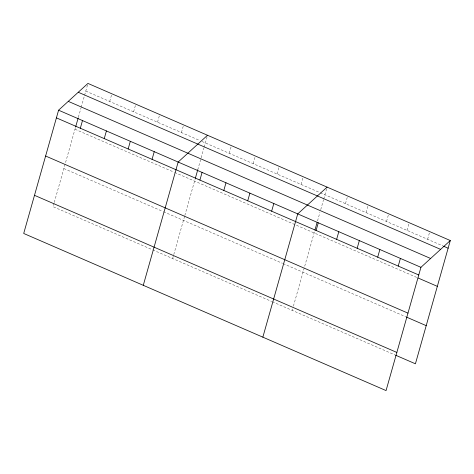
<?xml version="1.0" encoding="UTF-8"?>
<svg xmlns="http://www.w3.org/2000/svg" width="474" height="474" viewBox="0 0 474 474"><rect width="100%" height="100%" fill="white"/><g stroke="black" fill="none" stroke-linecap="round" stroke-linejoin="round"><path stroke-width="0.36" stroke-dasharray="2.37 1.78" d="M54.066 203.15L53.064 206.682L152.047 249.602M54.267 202.445L75.579 127.115M78.382 117.22L80.977 108.036M81.178 107.331L84.378 96.026M84.579 95.321L87.749 84.117M109.695 101.454L111.864 93.787M133.609 111.823L135.777 104.162M157.522 122.191L159.691 114.53M181.441 132.566L183.61 124.899M172.643 258.531L184.629 216.174M184.83 215.474L195.158 178.959M197.759 169.775L203.956 147.876M204.152 147.171L207.523 135.268M229.268 153.303L231.436 145.637M253.187 163.672L255.356 156.005M277.1 174.041L279.269 166.38M301.014 184.41L303.182 176.749M292.221 310.381L292.618 308.971M293.418 306.145L314.736 230.808M317.533 220.92L319.932 212.441M320.732 209.615L323.529 199.726M323.73 199.021L326.9 187.817M345.463 203.684L347.632 196.023M365.999 212.589L368.168 204.922M386.529 221.494L388.698 213.827M407.065 230.394L409.234 222.733M427.595 239.299L429.764 231.632M85.776 91.085L199.376 140.34M202.031 141.495L319.618 192.48M320.282 192.764L442.834 245.905M74.981 129.23L173.964 172.151M174.628 172.441L416.8 277.444M63.86 168.537L162.843 211.457M163.506 211.742L282.421 263.301M283.085 263.591L405.679 316.751M152.711 249.893L271.626 301.452M272.289 301.742L394.883 354.896"/><path stroke-width="0.71" d="M58.58 110.199L23.7 233.463L386.055 390.582L420.936 267.318L450.3 240.537L87.945 83.418L58.58 110.199L420.936 267.318M75.579 127.115L78.18 117.931M80.325 128.235L82.494 120.568M104.244 138.604L106.413 130.937M128.158 148.972L130.326 141.305M152.071 159.341L154.24 151.68M143.278 285.312L178.159 162.049L207.523 135.268M195.359 178.254L197.759 169.775M199.904 180.084L202.072 172.418M223.817 190.453L225.985 182.786M247.736 200.822L249.905 193.155M271.649 211.191L273.818 203.524M262.851 337.162L297.731 213.898L327.101 187.117M314.937 230.103L317.136 222.336M316.099 230.465L318.267 222.798M336.629 239.37L338.803 231.703M357.165 248.269L359.333 240.608M377.701 257.175L379.87 249.508M398.231 266.08L400.4 258.413M450.3 240.537L415.42 363.801L395.547 355.186M443.492 246.19L448.131 248.204M78.257 92.258L440.607 249.371M68.274 101.359L430.623 258.478M56.412 117.866L418.767 274.979M418.127 278.019L437.336 286.349M45.617 156.011L407.972 313.13M406.342 317.035L426.215 325.656M34.495 195.318L396.851 352.431"/></g></svg>
